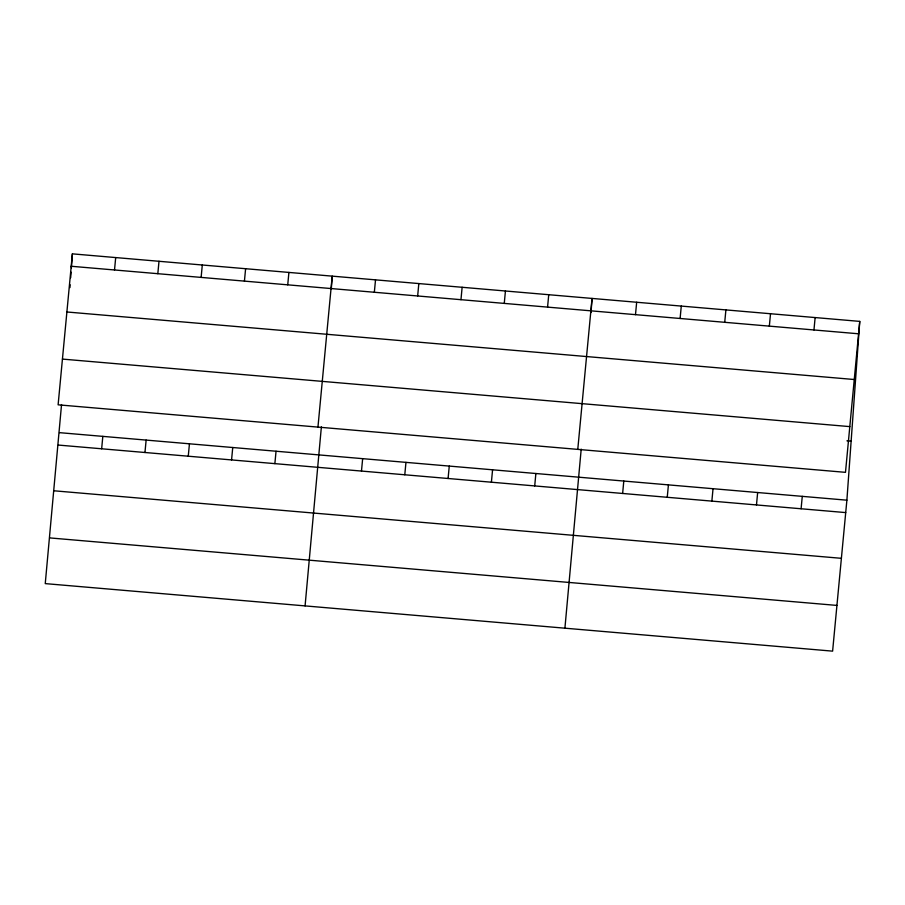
<?xml version="1.0" encoding="UTF-8"?>
<svg xmlns="http://www.w3.org/2000/svg" width="905" height="905" viewBox="0 0 905 905"><rect width="100%" height="100%" fill="white"/><g stroke="black" fill="none" stroke-linecap="round" stroke-linejoin="round"><path stroke-width="1.36" d="M859.75 321.388L845.485 472.342L58.112 404.818L72.389 253.853L859.75 321.388L846.888 500.182L832.611 651.148L45.25 583.612L61.54 404.558M69.957 287.575L70.16 284.758M70.669 277.733L71.065 272.122M71.371 267.903L72.389 253.853M321.377 426.843L305.076 605.898M331.309 288.786L332.214 276.138L317.949 427.092M581.202 449.129L564.912 628.183M591.033 312.474L592.051 298.424L577.775 449.378M114.516 269.973L115.693 257.574M101.654 448.778L102.819 436.368M157.821 273.695L158.997 261.285M144.958 452.5L146.135 440.09M201.125 277.405L202.301 264.995M188.263 456.211L189.439 443.801M244.429 281.116L245.606 268.717M231.567 459.921L232.743 447.511M287.733 284.837L288.91 272.428M274.871 463.632L276.048 451.233M374.342 292.258L375.518 279.849M361.48 471.064L362.656 458.654M417.658 295.98L418.823 283.57M404.784 474.774L405.96 462.376M460.962 299.691L462.127 287.281M448.088 478.496L449.265 466.086M504.266 303.401L505.431 290.991M491.404 482.207L492.569 469.797M547.57 307.123L548.735 294.713M534.708 485.917L535.873 473.519M635.491 314.657L636.668 302.247M622.629 493.463L623.794 481.053M680.108 318.481L681.284 306.082M667.245 497.286L668.422 484.876M724.724 322.316L725.9 309.906M711.862 501.11L713.038 488.711M769.341 326.139L770.517 313.73M756.478 504.945L757.655 492.535M813.957 329.963L815.134 317.553M801.095 508.768L802.271 496.359M71.212 266.262L858.574 333.787M66.891 311.987L854.252 379.512M62.434 359.093L849.806 426.617M846.944 440.826L851.13 441.188M59.515 432.658L846.888 500.182M58.35 445.068L845.711 512.592M54.029 490.793L841.39 558.317M49.571 537.898L836.944 605.422"/></g></svg>
